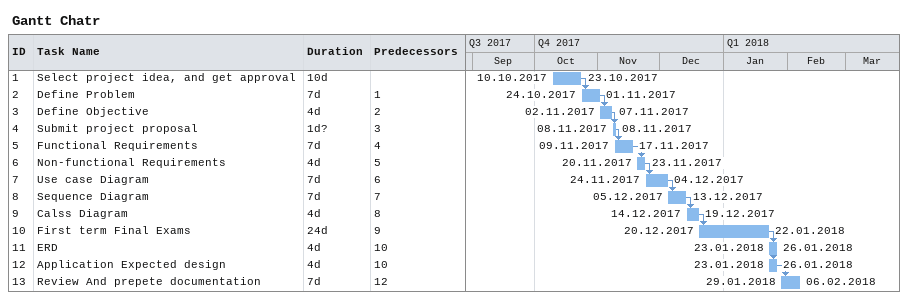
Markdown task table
Gantt Chatr

| ID | Task | Duration | Start | Finish | Predecessors |
|---|---|---|---|---|---|
| 1 | Select project idea, and get approval | 10d | 2017-10-10 | 2017-10-23 |  |
| 2 | Define Problem | 7d | 2017-10-24 | 2017-11-01 | 1 |
| 3 | Define Objective | 4d | 2017-11-02 | 2017-11-07 | 2 |
| 4 | Submit project proposal | 1d? | 2017-11-08 | 2017-11-08 | 3 |
| 5 | Functional Requirements | 7d | 2017-11-09 | 2017-11-17 | 4 |
| 6 | Non-functional Requirements | 4d | 2017-11-20 | 2017-11-23 | 5 |
| 7 | Use case Diagram | 7d | 2017-11-24 | 2017-12-04 | 6 |
| 8 | Sequence Diagram | 7d | 2017-12-05 | 2017-12-13 | 7 |
| 9 | Calss Diagram | 4d | 2017-12-14 | 2017-12-19 | 8 |
| 10 | First term Final Exams | 24d | 2017-12-20 | 2018-01-22 | 9 |
| 11 | ERD | 4d | 2018-01-23 | 2018-01-26 | 10 |
| 12 | Application Expected design | 4d | 2018-01-23 | 2018-01-26 | 10 |
| 13 | Review And prepete documentation | 7d | 2018-01-29 | 2018-02-06 | 12 |
